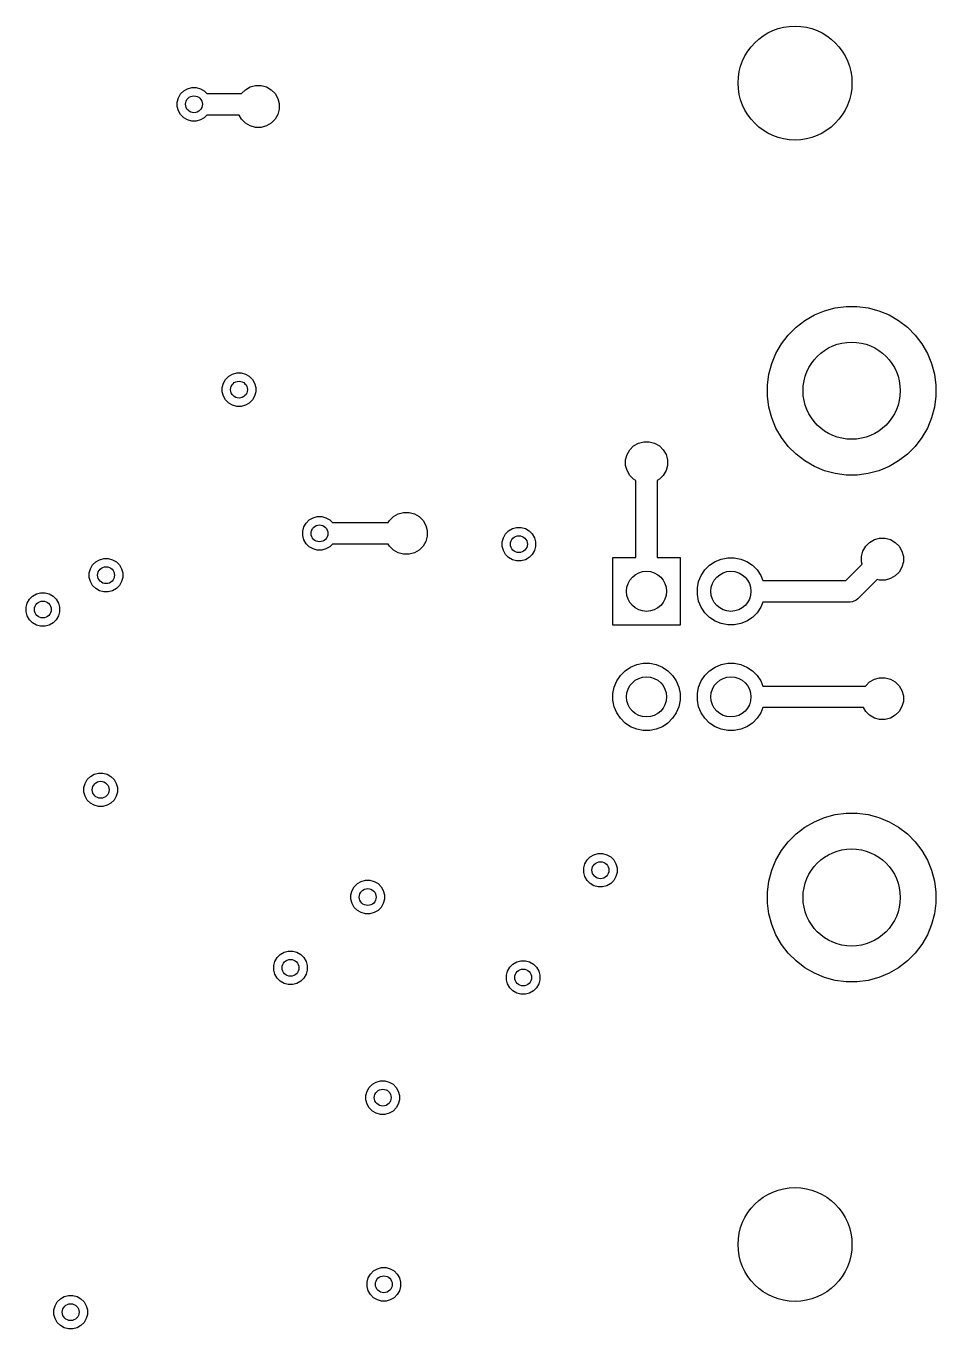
# Model space of a CAD drawing. Header units: inches. Extents: x 4.77 to 7.1, y -3.9 to -2.68.
# Drawn here: x 6.251 to 7.1, y -3.898 to -2.683 of the extents above; entities that cross this region are included whole.
import ezdxf

# ---------------------------------------------------------------- set-up
doc = ezdxf.new("R2010")
doc.units = ezdxf.units.IN
doc.header["$MEASUREMENT"] = 0
doc.layers.add('BLACK', color=250, linetype='CONTINUOUS')

msp = doc.modelspace()

# ---------------------------------------------------------------- linework, layer by layer
at = {"layer": 'BLACK', "linetype": 'CONTINUOUS'}
for p, q in [((6.3955, -2.7464), (6.3984, -2.7435)), ((6.3984, -2.7435), (6.402, -2.7415)), ((6.402, -2.7415), (6.4059, -2.7404)), ((6.4059, -2.7404), (6.4101, -2.7404)), ((6.4101, -2.7404), (6.414, -2.7415)), ((6.414, -2.7415), (6.4176, -2.7435)), ((6.4176, -2.7435), (6.4201, -2.746)), ((6.4524, -2.746), (6.456, -2.7424)), ((6.456, -2.7424), (6.4605, -2.7398)), ((6.4605, -2.7398), (6.4654, -2.7385)), ((6.4654, -2.7385), (6.4706, -2.7385)), ((6.4706, -2.7385), (6.4755, -2.7398)), ((6.4755, -2.7398), (6.48, -2.7424)), ((6.48, -2.7424), (6.4836, -2.746)), ((6.3924, -2.7539), (6.3935, -2.75)), ((6.3924, -2.7581), (6.3924, -2.7539)), ((6.3935, -2.75), (6.3955, -2.7464)), ((6.4201, -2.746), (6.4524, -2.746)), ((6.4836, -2.746), (6.4862, -2.7505)), ((6.4862, -2.7505), (6.4875, -2.7554)), ((6.4875, -2.7554), (6.4875, -2.7606)), ((6.3935, -2.762), (6.3924, -2.7581)), ((6.3955, -2.7656), (6.3935, -2.762)), ((6.3984, -2.7685), (6.3955, -2.7656)), ((6.402, -2.7705), (6.3984, -2.7685)), ((6.4176, -2.7685), (6.414, -2.7705)), ((6.4201, -2.766), (6.4176, -2.7685)), ((6.4501, -2.766), (6.4201, -2.766)), ((6.4524, -2.77), (6.4501, -2.766)), ((6.4862, -2.7655), (6.4836, -2.77)), ((6.4875, -2.7606), (6.4862, -2.7655)), ((6.4059, -2.7716), (6.402, -2.7705)), ((6.4101, -2.7716), (6.4059, -2.7716)), ((6.414, -2.7705), (6.4101, -2.7716)), ((6.456, -2.7736), (6.4524, -2.77)), ((6.4605, -2.7762), (6.456, -2.7736)), ((6.4654, -2.7775), (6.4605, -2.7762)), ((6.4706, -2.7775), (6.4654, -2.7775)), ((6.4755, -2.7762), (6.4706, -2.7775)), ((6.48, -2.7736), (6.4755, -2.7762)), ((6.4836, -2.77), (6.48, -2.7736)), ((6.9865, -2.9524), (6.996, -2.9484)), ((6.996, -2.9484), (7.006, -2.9458)), ((7.006, -2.9458), (7.0162, -2.9444)), ((7.0162, -2.9444), (7.0265, -2.9444)), ((7.0265, -2.9444), (7.0367, -2.9458)), ((7.0367, -2.9458), (7.0466, -2.9484)), ((7.0466, -2.9484), (7.0562, -2.9524)), ((6.9694, -2.9638), (6.9776, -2.9575)), ((6.9776, -2.9575), (6.9865, -2.9524)), ((7.0562, -2.9524), (7.0651, -2.9575)), ((7.0651, -2.9575), (7.0733, -2.9638)), ((6.9559, -2.9792), (6.9621, -2.9711)), ((6.9621, -2.9711), (6.9694, -2.9638)), ((7.0733, -2.9638), (7.0805, -2.9711)), ((7.0805, -2.9711), (7.0868, -2.9792)), ((6.9507, -2.9882), (6.9559, -2.9792)), ((7.0868, -2.9792), (7.092, -2.9882)), ((6.9441, -3.0076), (6.9468, -2.9977)), ((6.9468, -2.9977), (6.9507, -2.9882)), ((7.092, -2.9882), (7.0959, -2.9977)), ((7.0959, -2.9977), (7.0986, -3.0076)), ((6.4375, -3.0124), (6.4404, -3.0095)), ((6.4404, -3.0095), (6.444, -3.0075)), ((6.444, -3.0075), (6.4479, -3.0064)), ((6.4479, -3.0064), (6.4521, -3.0064)), ((6.4521, -3.0064), (6.456, -3.0075)), ((6.456, -3.0075), (6.4596, -3.0095)), ((6.4596, -3.0095), (6.4625, -3.0124)), ((6.9428, -3.0178), (6.9441, -3.0076)), ((7.0986, -3.0076), (7.0999, -3.0178)), ((6.4344, -3.0199), (6.4355, -3.016)), ((6.4344, -3.0241), (6.4344, -3.0199)), ((6.4355, -3.028), (6.4344, -3.0241)), ((6.4355, -3.016), (6.4375, -3.0124)), ((6.4625, -3.0124), (6.4645, -3.016)), ((6.4645, -3.016), (6.4656, -3.0199)), ((6.4656, -3.0241), (6.4645, -3.028)), ((6.4656, -3.0199), (6.4656, -3.0241)), ((6.9428, -3.0281), (6.9428, -3.0178)), ((7.0999, -3.0178), (7.0999, -3.0281)), ((6.4375, -3.0316), (6.4355, -3.028)), ((6.4404, -3.0345), (6.4375, -3.0316)), ((6.444, -3.0365), (6.4404, -3.0345)), ((6.4596, -3.0345), (6.456, -3.0365)), ((6.4625, -3.0316), (6.4596, -3.0345)), ((6.4645, -3.028), (6.4625, -3.0316)), ((6.9441, -3.0384), (6.9428, -3.0281)), ((7.0999, -3.0281), (7.0986, -3.0384)), ((6.4479, -3.0376), (6.444, -3.0365)), ((6.4521, -3.0376), (6.4479, -3.0376)), ((6.456, -3.0365), (6.4521, -3.0376)), ((6.9468, -3.0483), (6.9441, -3.0384)), ((6.9507, -3.0578), (6.9468, -3.0483)), ((7.0959, -3.0483), (7.092, -3.0578)), ((7.0986, -3.0384), (7.0959, -3.0483)), ((6.9559, -3.0667), (6.9507, -3.0578)), ((7.092, -3.0578), (7.0868, -3.0667)), ((6.818, -3.0744), (6.8225, -3.0718)), ((6.8225, -3.0718), (6.8274, -3.0705)), ((6.8274, -3.0705), (6.8326, -3.0705)), ((6.8326, -3.0705), (6.8375, -3.0718)), ((6.8375, -3.0718), (6.842, -3.0744)), ((6.9621, -3.0749), (6.9559, -3.0667)), ((7.0868, -3.0667), (7.0805, -3.0749)), ((6.8105, -3.0874), (6.8118, -3.0825)), ((6.8118, -3.0825), (6.8144, -3.078)), ((6.8144, -3.078), (6.818, -3.0744)), ((6.842, -3.0744), (6.8456, -3.078)), ((6.8456, -3.078), (6.8482, -3.0825)), ((6.8482, -3.0825), (6.8495, -3.0874)), ((6.9694, -3.0822), (6.9621, -3.0749)), ((6.9776, -3.0885), (6.9694, -3.0822)), ((7.0733, -3.0822), (7.0651, -3.0885)), ((7.0805, -3.0749), (7.0733, -3.0822)), ((6.8105, -3.0926), (6.8105, -3.0874)), ((6.8118, -3.0975), (6.8105, -3.0926)), ((6.8495, -3.0926), (6.8482, -3.0975)), ((6.8495, -3.0874), (6.8495, -3.0926)), ((6.9865, -3.0936), (6.9776, -3.0885)), ((6.996, -3.0976), (6.9865, -3.0936)), ((7.0562, -3.0936), (7.0466, -3.0976)), ((7.0651, -3.0885), (7.0562, -3.0936)), ((6.8144, -3.102), (6.8118, -3.0975)), ((6.818, -3.1056), (6.8144, -3.102)), ((6.82, -3.1068), (6.818, -3.1056)), ((6.82, -3.1785), (6.82, -3.1068)), ((6.842, -3.1056), (6.84, -3.1068)), ((6.84, -3.1068), (6.84, -3.1785)), ((6.8456, -3.102), (6.842, -3.1056)), ((6.8482, -3.0975), (6.8456, -3.102)), ((7.006, -3.1002), (6.996, -3.0976)), ((7.0162, -3.1016), (7.006, -3.1002)), ((7.0265, -3.1016), (7.0162, -3.1016)), ((7.0367, -3.1002), (7.0265, -3.1016)), ((7.0466, -3.0976), (7.0367, -3.1002)), ((6.5125, -3.1464), (6.5154, -3.1435)), ((6.5154, -3.1435), (6.519, -3.1415)), ((6.519, -3.1415), (6.5229, -3.1404)), ((6.5229, -3.1404), (6.5271, -3.1404)), ((6.5271, -3.1404), (6.531, -3.1415)), ((6.531, -3.1415), (6.5346, -3.1435)), ((6.5346, -3.1435), (6.5371, -3.146)), ((6.5892, -3.146), (6.5904, -3.144)), ((6.5904, -3.144), (6.594, -3.1404)), ((6.594, -3.1404), (6.5985, -3.1378)), ((6.5985, -3.1378), (6.6034, -3.1365)), ((6.6034, -3.1365), (6.6086, -3.1365)), ((6.6086, -3.1365), (6.6135, -3.1378)), ((6.6135, -3.1378), (6.618, -3.1404)), ((6.618, -3.1404), (6.6216, -3.144)), ((6.6216, -3.144), (6.6242, -3.1485)), ((6.5094, -3.1539), (6.5105, -3.15)), ((6.5094, -3.1581), (6.5094, -3.1539)), ((6.5105, -3.15), (6.5125, -3.1464)), ((6.5371, -3.146), (6.5892, -3.146)), ((6.6242, -3.1485), (6.6255, -3.1534)), ((6.6255, -3.1534), (6.6255, -3.1586)), ((6.6965, -3.16), (6.6985, -3.1564)), ((6.6985, -3.1564), (6.7014, -3.1535)), ((6.7014, -3.1535), (6.705, -3.1515)), ((6.705, -3.1515), (6.7089, -3.1504)), ((6.7089, -3.1504), (6.7131, -3.1504)), ((6.7131, -3.1504), (6.717, -3.1515)), ((6.717, -3.1515), (6.7206, -3.1535)), ((6.7206, -3.1535), (6.7235, -3.1564)), ((6.7235, -3.1564), (6.7255, -3.16)), ((6.5105, -3.162), (6.5094, -3.1581)), ((6.5125, -3.1656), (6.5105, -3.162)), ((6.5154, -3.1685), (6.5125, -3.1656)), ((6.519, -3.1705), (6.5154, -3.1685)), ((6.5346, -3.1685), (6.531, -3.1705)), ((6.5371, -3.166), (6.5346, -3.1685)), ((6.5892, -3.166), (6.5371, -3.166)), ((6.5904, -3.168), (6.5892, -3.166)), ((6.594, -3.1716), (6.5904, -3.168)), ((6.6216, -3.168), (6.618, -3.1716)), ((6.6242, -3.1635), (6.6216, -3.168)), ((6.6255, -3.1586), (6.6242, -3.1635)), ((6.6954, -3.1639), (6.6965, -3.16)), ((6.6954, -3.1681), (6.6954, -3.1639)), ((6.6965, -3.172), (6.6954, -3.1681)), ((6.7255, -3.16), (6.7266, -3.1639)), ((6.7266, -3.1681), (6.7255, -3.172)), ((6.7266, -3.1639), (6.7266, -3.1681)), ((7.0318, -3.1725), (7.0344, -3.168)), ((7.0344, -3.168), (7.038, -3.1644)), ((7.038, -3.1644), (7.0425, -3.1618)), ((7.0425, -3.1618), (7.0474, -3.1605)), ((7.0474, -3.1605), (7.0526, -3.1605)), ((7.0526, -3.1605), (7.0575, -3.1618)), ((7.0575, -3.1618), (7.062, -3.1644)), ((7.062, -3.1644), (7.0656, -3.168)), ((7.0656, -3.168), (7.0682, -3.1725)), ((6.3164, -3.1825), (6.32, -3.1805)), ((6.32, -3.1805), (6.3239, -3.1794)), ((6.3239, -3.1794), (6.3281, -3.1794)), ((6.3281, -3.1794), (6.332, -3.1805)), ((6.332, -3.1805), (6.3356, -3.1825)), ((6.5229, -3.1716), (6.519, -3.1705)), ((6.5271, -3.1716), (6.5229, -3.1716)), ((6.531, -3.1705), (6.5271, -3.1716)), ((6.5985, -3.1742), (6.594, -3.1716)), ((6.6034, -3.1755), (6.5985, -3.1742)), ((6.6086, -3.1755), (6.6034, -3.1755)), ((6.6135, -3.1742), (6.6086, -3.1755)), ((6.618, -3.1716), (6.6135, -3.1742)), ((6.6985, -3.1756), (6.6965, -3.172)), ((6.7014, -3.1785), (6.6985, -3.1756)), ((6.705, -3.1805), (6.7014, -3.1785)), ((6.7089, -3.1816), (6.705, -3.1805)), ((6.7131, -3.1816), (6.7089, -3.1816)), ((6.717, -3.1805), (6.7131, -3.1816)), ((6.7206, -3.1785), (6.717, -3.1805)), ((6.7235, -3.1756), (6.7206, -3.1785)), ((6.7255, -3.172), (6.7235, -3.1756)), ((6.7985, -3.2415), (6.7985, -3.1785)), ((6.7985, -3.1785), (6.82, -3.1785)), ((6.84, -3.1785), (6.8615, -3.1785)), ((6.8615, -3.1785), (6.8615, -3.2415)), ((6.8939, -3.1822), (6.8996, -3.1799)), ((6.8996, -3.1799), (6.9057, -3.1787)), ((6.9057, -3.1787), (6.9118, -3.1787)), ((6.9118, -3.1787), (6.9179, -3.1799)), ((6.9179, -3.1799), (6.9236, -3.1822)), ((7.0305, -3.1774), (7.0318, -3.1725)), ((7.0305, -3.1826), (7.0305, -3.1774)), ((7.0682, -3.1725), (7.0695, -3.1774)), ((7.0695, -3.1774), (7.0695, -3.1826)), ((6.3104, -3.1929), (6.3115, -3.189)), ((6.3104, -3.1971), (6.3104, -3.1929)), ((6.3115, -3.189), (6.3135, -3.1854)), ((6.3135, -3.1854), (6.3164, -3.1825)), ((6.3356, -3.1825), (6.3385, -3.1854)), ((6.3385, -3.1854), (6.3405, -3.189)), ((6.3405, -3.189), (6.3416, -3.1929)), ((6.3416, -3.1929), (6.3416, -3.1971)), ((6.881, -3.1952), (6.8844, -3.19)), ((6.8844, -3.19), (6.8888, -3.1857)), ((6.8888, -3.1857), (6.8939, -3.1822)), ((6.9236, -3.1822), (6.9287, -3.1857)), ((6.9287, -3.1857), (6.9331, -3.19)), ((6.9331, -3.19), (6.9365, -3.1952)), ((7.0159, -3.2), (7.0311, -3.1848)), ((7.0311, -3.1848), (7.0305, -3.1826)), ((7.0656, -3.192), (7.062, -3.1956)), ((7.0682, -3.1875), (7.0656, -3.192)), ((7.0695, -3.1826), (7.0682, -3.1875)), ((6.3115, -3.201), (6.3104, -3.1971)), ((6.3135, -3.2046), (6.3115, -3.201)), ((6.3164, -3.2075), (6.3135, -3.2046)), ((6.3385, -3.2046), (6.3356, -3.2075)), ((6.3405, -3.201), (6.3385, -3.2046)), ((6.3416, -3.1971), (6.3405, -3.201)), ((6.8774, -3.2069), (6.8786, -3.2009)), ((6.8786, -3.2009), (6.881, -3.1952)), ((6.9365, -3.1952), (6.9385, -3.2)), ((6.9385, -3.2), (7.0159, -3.2)), ((7.0452, -3.1989), (7.0271, -3.2171)), ((7.0474, -3.1995), (7.0452, -3.1989)), ((7.0526, -3.1995), (7.0474, -3.1995)), ((7.0575, -3.1982), (7.0526, -3.1995)), ((7.062, -3.1956), (7.0575, -3.1982)), ((6.2525, -3.221), (6.2545, -3.2174)), ((6.2545, -3.2174), (6.2574, -3.2145)), ((6.2574, -3.2145), (6.261, -3.2125)), ((6.261, -3.2125), (6.2649, -3.2114)), ((6.2649, -3.2114), (6.2691, -3.2114)), ((6.2691, -3.2114), (6.273, -3.2125)), ((6.273, -3.2125), (6.2766, -3.2145)), ((6.2766, -3.2145), (6.2795, -3.2174)), ((6.2795, -3.2174), (6.2815, -3.221)), ((6.32, -3.2095), (6.3164, -3.2075)), ((6.3239, -3.2106), (6.32, -3.2095)), ((6.3281, -3.2106), (6.3239, -3.2106)), ((6.332, -3.2095), (6.3281, -3.2106)), ((6.3356, -3.2075), (6.332, -3.2095)), ((6.8774, -3.2131), (6.8774, -3.2069)), ((6.8786, -3.2191), (6.8774, -3.2131)), ((7.0256, -3.2183), (7.022, -3.2198)), ((7.0271, -3.2171), (7.0256, -3.2183)), ((7.0256, -3.2183), (7.0256, -3.2183)), ((6.2514, -3.2249), (6.2525, -3.221)), ((6.2514, -3.2291), (6.2514, -3.2249)), ((6.2525, -3.233), (6.2514, -3.2291)), ((6.2815, -3.221), (6.2826, -3.2249)), ((6.2826, -3.2291), (6.2815, -3.233)), ((6.2826, -3.2249), (6.2826, -3.2291)), ((6.881, -3.2248), (6.8786, -3.2191)), ((6.8844, -3.23), (6.881, -3.2248)), ((6.8888, -3.2343), (6.8844, -3.23)), ((6.9331, -3.23), (6.9287, -3.2343)), ((6.9365, -3.2248), (6.9331, -3.23)), ((6.9385, -3.22), (6.9365, -3.2248)), ((7.02, -3.22), (6.9385, -3.22)), ((7.022, -3.2198), (7.02, -3.22)), ((6.2545, -3.2366), (6.2525, -3.233)), ((6.2574, -3.2395), (6.2545, -3.2366)), ((6.261, -3.2415), (6.2574, -3.2395)), ((6.2649, -3.2426), (6.261, -3.2415)), ((6.2691, -3.2426), (6.2649, -3.2426)), ((6.273, -3.2415), (6.2691, -3.2426)), ((6.2766, -3.2395), (6.273, -3.2415)), ((6.2795, -3.2366), (6.2766, -3.2395)), ((6.2815, -3.233), (6.2795, -3.2366)), ((6.8615, -3.2415), (6.7985, -3.2415)), ((6.8939, -3.2378), (6.8888, -3.2343)), ((6.8996, -3.2401), (6.8939, -3.2378)), ((6.9057, -3.2413), (6.8996, -3.2401)), ((6.9118, -3.2413), (6.9057, -3.2413)), ((6.9179, -3.2401), (6.9118, -3.2413)), ((6.9236, -3.2378), (6.9179, -3.2401)), ((6.9287, -3.2343), (6.9236, -3.2378)), ((6.8152, -3.2806), (6.8209, -3.2783)), ((6.8209, -3.2783), (6.8269, -3.2771)), ((6.8269, -3.2771), (6.8331, -3.2771)), ((6.8331, -3.2771), (6.8391, -3.2783)), ((6.8391, -3.2783), (6.8448, -3.2806)), ((6.8939, -3.2806), (6.8996, -3.2783)), ((6.8996, -3.2783), (6.9057, -3.2771)), ((6.9057, -3.2771), (6.9118, -3.2771)), ((6.9118, -3.2771), (6.9179, -3.2783)), ((6.9179, -3.2783), (6.9236, -3.2806)), ((6.8022, -3.2936), (6.8057, -3.2884)), ((6.8057, -3.2884), (6.81, -3.2841)), ((6.81, -3.2841), (6.8152, -3.2806)), ((6.8448, -3.2806), (6.85, -3.2841)), ((6.85, -3.2841), (6.8543, -3.2884)), ((6.8543, -3.2884), (6.8578, -3.2936)), ((6.881, -3.2936), (6.8844, -3.2884)), ((6.8844, -3.2884), (6.8888, -3.2841)), ((6.8888, -3.2841), (6.8939, -3.2806)), ((6.9236, -3.2806), (6.9287, -3.2841)), ((6.9287, -3.2841), (6.9331, -3.2884)), ((6.9331, -3.2884), (6.9365, -3.2936)), ((7.0425, -3.2918), (7.0474, -3.2905)), ((7.0474, -3.2905), (7.0526, -3.2905)), ((7.0526, -3.2905), (7.0575, -3.2918)), ((6.7987, -3.3053), (6.7999, -3.2993)), ((6.7999, -3.2993), (6.8022, -3.2936)), ((6.8578, -3.2936), (6.8601, -3.2993)), ((6.8601, -3.2993), (6.8613, -3.3053)), ((6.8774, -3.3053), (6.8786, -3.2993)), ((6.8786, -3.2993), (6.881, -3.2936)), ((6.9365, -3.2936), (6.9385, -3.2984)), ((6.9385, -3.2984), (7.0341, -3.2984)), ((7.0341, -3.2984), (7.0344, -3.298)), ((7.0344, -3.298), (7.038, -3.2944)), ((7.038, -3.2944), (7.0425, -3.2918)), ((7.0575, -3.2918), (7.062, -3.2944)), ((7.062, -3.2944), (7.0656, -3.298)), ((7.0656, -3.298), (7.0682, -3.3025)), ((7.0682, -3.3025), (7.0695, -3.3074)), ((6.7987, -3.3115), (6.7987, -3.3053)), ((6.7999, -3.3176), (6.7987, -3.3115)), ((6.8613, -3.3115), (6.8601, -3.3176)), ((6.8613, -3.3053), (6.8613, -3.3115)), ((6.8774, -3.3115), (6.8774, -3.3053)), ((6.8786, -3.3176), (6.8774, -3.3115)), ((7.0695, -3.3126), (7.0682, -3.3175)), ((7.0695, -3.3074), (7.0695, -3.3126)), ((6.8022, -3.3233), (6.7999, -3.3176)), ((6.8057, -3.3284), (6.8022, -3.3233)), ((6.8578, -3.3233), (6.8543, -3.3284)), ((6.8601, -3.3176), (6.8578, -3.3233)), ((6.881, -3.3233), (6.8786, -3.3176)), ((6.8844, -3.3284), (6.881, -3.3233)), ((6.9365, -3.3233), (6.9331, -3.3284)), ((6.9385, -3.3184), (6.9365, -3.3233)), ((7.0323, -3.3184), (6.9385, -3.3184)), ((7.0344, -3.322), (7.0323, -3.3184)), ((7.038, -3.3256), (7.0344, -3.322)), ((7.0425, -3.3282), (7.038, -3.3256)), ((7.062, -3.3256), (7.0575, -3.3282)), ((7.0656, -3.322), (7.062, -3.3256)), ((7.0682, -3.3175), (7.0656, -3.322)), ((6.81, -3.3328), (6.8057, -3.3284)), ((6.8152, -3.3362), (6.81, -3.3328)), ((6.8209, -3.3386), (6.8152, -3.3362)), ((6.8269, -3.3398), (6.8209, -3.3386)), ((6.8331, -3.3398), (6.8269, -3.3398)), ((6.8391, -3.3386), (6.8331, -3.3398)), ((6.8448, -3.3362), (6.8391, -3.3386)), ((6.85, -3.3328), (6.8448, -3.3362)), ((6.8543, -3.3284), (6.85, -3.3328)), ((6.8888, -3.3328), (6.8844, -3.3284)), ((6.8939, -3.3362), (6.8888, -3.3328)), ((6.8996, -3.3386), (6.8939, -3.3362)), ((6.9057, -3.3398), (6.8996, -3.3386)), ((6.9118, -3.3398), (6.9057, -3.3398)), ((6.9179, -3.3386), (6.9118, -3.3398)), ((6.9236, -3.3362), (6.9179, -3.3386)), ((6.9287, -3.3328), (6.9236, -3.3362)), ((6.9331, -3.3284), (6.9287, -3.3328)), ((7.0474, -3.3295), (7.0425, -3.3282)), ((7.0526, -3.3295), (7.0474, -3.3295)), ((7.0575, -3.3282), (7.0526, -3.3295)), ((6.3065, -3.389), (6.3085, -3.3854)), ((6.3085, -3.3854), (6.3114, -3.3825)), ((6.3114, -3.3825), (6.315, -3.3805)), ((6.315, -3.3805), (6.3189, -3.3794)), ((6.3189, -3.3794), (6.3231, -3.3794)), ((6.3231, -3.3794), (6.327, -3.3805)), ((6.327, -3.3805), (6.3306, -3.3825)), ((6.3306, -3.3825), (6.3335, -3.3854)), ((6.3335, -3.3854), (6.3355, -3.389)), ((6.3054, -3.3929), (6.3065, -3.389)), ((6.3054, -3.3971), (6.3054, -3.3929)), ((6.3065, -3.401), (6.3054, -3.3971)), ((6.3355, -3.389), (6.3366, -3.3929)), ((6.3366, -3.3971), (6.3355, -3.401)), ((6.3366, -3.3929), (6.3366, -3.3971)), ((6.3085, -3.4046), (6.3065, -3.401)), ((6.3114, -3.4075), (6.3085, -3.4046)), ((6.315, -3.4095), (6.3114, -3.4075)), ((6.3189, -3.4106), (6.315, -3.4095)), ((6.3231, -3.4106), (6.3189, -3.4106)), ((6.327, -3.4095), (6.3231, -3.4106)), ((6.3306, -3.4075), (6.327, -3.4095)), ((6.3335, -3.4046), (6.3306, -3.4075)), ((6.3355, -3.401), (6.3335, -3.4046)), ((6.9776, -3.43), (6.9865, -3.4248)), ((6.9865, -3.4248), (6.996, -3.4209)), ((6.996, -3.4209), (7.006, -3.4182)), ((7.006, -3.4182), (7.0162, -3.4169)), ((7.0162, -3.4169), (7.0265, -3.4169)), ((7.0265, -3.4169), (7.0367, -3.4182)), ((7.0367, -3.4182), (7.0466, -3.4209)), ((7.0466, -3.4209), (7.0562, -3.4248)), ((7.0562, -3.4248), (7.0651, -3.43)), ((6.9621, -3.4435), (6.9694, -3.4362)), ((6.9694, -3.4362), (6.9776, -3.43)), ((7.0651, -3.43), (7.0733, -3.4362)), ((7.0733, -3.4362), (7.0805, -3.4435)), ((6.9559, -3.4517), (6.9621, -3.4435)), ((7.0805, -3.4435), (7.0868, -3.4517)), ((6.7725, -3.464), (6.7745, -3.4604)), ((6.7745, -3.4604), (6.7774, -3.4575)), ((6.7774, -3.4575), (6.781, -3.4555)), ((6.781, -3.4555), (6.7849, -3.4544)), ((6.7849, -3.4544), (6.7891, -3.4544)), ((6.7891, -3.4544), (6.793, -3.4555)), ((6.793, -3.4555), (6.7966, -3.4575)), ((6.7966, -3.4575), (6.7995, -3.4604)), ((6.7995, -3.4604), (6.8015, -3.464)), ((6.9468, -3.4701), (6.9507, -3.4606)), ((6.9507, -3.4606), (6.9559, -3.4517)), ((7.0868, -3.4517), (7.092, -3.4606)), ((7.092, -3.4606), (7.0959, -3.4701)), ((6.7714, -3.4679), (6.7725, -3.464)), ((6.7714, -3.4721), (6.7714, -3.4679)), ((6.7725, -3.476), (6.7714, -3.4721)), ((6.8015, -3.464), (6.8026, -3.4679)), ((6.8026, -3.4721), (6.8015, -3.476)), ((6.8026, -3.4679), (6.8026, -3.4721)), ((6.9441, -3.4801), (6.9468, -3.4701)), ((7.0959, -3.4701), (7.0986, -3.4801)), ((6.5555, -3.489), (6.5575, -3.4854)), ((6.5575, -3.4854), (6.5604, -3.4825)), ((6.5604, -3.4825), (6.564, -3.4805)), ((6.564, -3.4805), (6.5679, -3.4794)), ((6.5679, -3.4794), (6.5721, -3.4794)), ((6.5721, -3.4794), (6.576, -3.4805)), ((6.576, -3.4805), (6.5796, -3.4825)), ((6.5796, -3.4825), (6.5825, -3.4854)), ((6.5825, -3.4854), (6.5845, -3.489)), ((6.7745, -3.4796), (6.7725, -3.476)), ((6.7774, -3.4825), (6.7745, -3.4796)), ((6.781, -3.4845), (6.7774, -3.4825)), ((6.7849, -3.4856), (6.781, -3.4845)), ((6.7891, -3.4856), (6.7849, -3.4856)), ((6.793, -3.4845), (6.7891, -3.4856)), ((6.7966, -3.4825), (6.793, -3.4845)), ((6.7995, -3.4796), (6.7966, -3.4825)), ((6.8015, -3.476), (6.7995, -3.4796)), ((6.9428, -3.4903), (6.9441, -3.4801)), ((7.0986, -3.4801), (7.0999, -3.4903)), ((6.5544, -3.4929), (6.5555, -3.489)), ((6.5544, -3.4971), (6.5544, -3.4929)), ((6.5555, -3.501), (6.5544, -3.4971)), ((6.5845, -3.489), (6.5856, -3.4929)), ((6.5856, -3.4971), (6.5845, -3.501)), ((6.5856, -3.4929), (6.5856, -3.4971)), ((6.9428, -3.5006), (6.9428, -3.4903)), ((7.0999, -3.4903), (7.0999, -3.5006)), ((6.5575, -3.5046), (6.5555, -3.501)), ((6.5604, -3.5075), (6.5575, -3.5046)), ((6.564, -3.5095), (6.5604, -3.5075)), ((6.5679, -3.5106), (6.564, -3.5095)), ((6.576, -3.5095), (6.5721, -3.5106)), ((6.5796, -3.5075), (6.576, -3.5095)), ((6.5825, -3.5046), (6.5796, -3.5075)), ((6.5845, -3.501), (6.5825, -3.5046)), ((6.9441, -3.5108), (6.9428, -3.5006)), ((7.0999, -3.5006), (7.0986, -3.5108)), ((6.5721, -3.5106), (6.5679, -3.5106)), ((6.9468, -3.5207), (6.9441, -3.5108)), ((6.9507, -3.5303), (6.9468, -3.5207)), ((7.0959, -3.5207), (7.092, -3.5303)), ((7.0986, -3.5108), (7.0959, -3.5207)), ((6.9559, -3.5392), (6.9507, -3.5303)), ((7.092, -3.5303), (7.0868, -3.5392)), ((6.4884, -3.5485), (6.492, -3.5465)), ((6.492, -3.5465), (6.4959, -3.5454)), ((6.4959, -3.5454), (6.5001, -3.5454)), ((6.5001, -3.5454), (6.504, -3.5465)), ((6.504, -3.5465), (6.5076, -3.5485)), ((6.9621, -3.5474), (6.9559, -3.5392)), ((7.0868, -3.5392), (7.0805, -3.5474)), ((6.4824, -3.5589), (6.4835, -3.555)), ((6.4835, -3.555), (6.4855, -3.5514)), ((6.4855, -3.5514), (6.4884, -3.5485)), ((6.5076, -3.5485), (6.5105, -3.5514)), ((6.5105, -3.5514), (6.5125, -3.555)), ((6.5125, -3.555), (6.5136, -3.5589)), ((6.7025, -3.5604), (6.7054, -3.5575)), ((6.7054, -3.5575), (6.709, -3.5555)), ((6.709, -3.5555), (6.7129, -3.5544)), ((6.7129, -3.5544), (6.7171, -3.5544)), ((6.7171, -3.5544), (6.721, -3.5555)), ((6.721, -3.5555), (6.7246, -3.5575)), ((6.7246, -3.5575), (6.7275, -3.5604)), ((6.9694, -3.5546), (6.9621, -3.5474)), ((6.9776, -3.5609), (6.9694, -3.5546)), ((7.0733, -3.5546), (7.0651, -3.5609)), ((7.0805, -3.5474), (7.0733, -3.5546)), ((6.4824, -3.5631), (6.4824, -3.5589)), ((6.4835, -3.567), (6.4824, -3.5631)), ((6.4855, -3.5706), (6.4835, -3.567)), ((6.4884, -3.5735), (6.4855, -3.5706)), ((6.5105, -3.5706), (6.5076, -3.5735)), ((6.5125, -3.567), (6.5105, -3.5706)), ((6.5136, -3.5631), (6.5125, -3.567)), ((6.5136, -3.5589), (6.5136, -3.5631)), ((6.6994, -3.5679), (6.7005, -3.564)), ((6.6994, -3.5721), (6.6994, -3.5679)), ((6.7005, -3.564), (6.7025, -3.5604)), ((6.7275, -3.5604), (6.7295, -3.564)), ((6.7295, -3.564), (6.7306, -3.5679)), ((6.7306, -3.5679), (6.7306, -3.5721)), ((6.9865, -3.5661), (6.9776, -3.5609)), ((6.996, -3.57), (6.9865, -3.5661)), ((7.006, -3.5727), (6.996, -3.57)), ((7.0466, -3.57), (7.0367, -3.5727)), ((7.0562, -3.5661), (7.0466, -3.57)), ((7.0651, -3.5609), (7.0562, -3.5661)), ((6.492, -3.5755), (6.4884, -3.5735)), ((6.4959, -3.5766), (6.492, -3.5755)), ((6.5001, -3.5766), (6.4959, -3.5766)), ((6.504, -3.5755), (6.5001, -3.5766)), ((6.5076, -3.5735), (6.504, -3.5755)), ((6.7005, -3.576), (6.6994, -3.5721)), ((6.7025, -3.5796), (6.7005, -3.576)), ((6.7054, -3.5825), (6.7025, -3.5796)), ((6.709, -3.5845), (6.7054, -3.5825)), ((6.7246, -3.5825), (6.721, -3.5845)), ((6.7275, -3.5796), (6.7246, -3.5825)), ((6.7295, -3.576), (6.7275, -3.5796)), ((6.7306, -3.5721), (6.7295, -3.576)), ((7.0162, -3.574), (7.006, -3.5727)), ((7.0265, -3.574), (7.0162, -3.574)), ((7.0367, -3.5727), (7.0265, -3.574)), ((6.7129, -3.5856), (6.709, -3.5845)), ((6.7171, -3.5856), (6.7129, -3.5856)), ((6.721, -3.5845), (6.7171, -3.5856)), ((6.5744, -3.6695), (6.578, -3.6675)), ((6.578, -3.6675), (6.5819, -3.6664)), ((6.5819, -3.6664), (6.5861, -3.6664)), ((6.5861, -3.6664), (6.59, -3.6675)), ((6.59, -3.6675), (6.5936, -3.6695)), ((6.5684, -3.6799), (6.5695, -3.676)), ((6.5684, -3.6841), (6.5684, -3.6799)), ((6.5695, -3.676), (6.5715, -3.6724)), ((6.5715, -3.6724), (6.5744, -3.6695)), ((6.5936, -3.6695), (6.5965, -3.6724)), ((6.5965, -3.6724), (6.5985, -3.676)), ((6.5985, -3.676), (6.5996, -3.6799)), ((6.5996, -3.6799), (6.5996, -3.6841)), ((6.5695, -3.688), (6.5684, -3.6841)), ((6.5715, -3.6916), (6.5695, -3.688)), ((6.5744, -3.6945), (6.5715, -3.6916)), ((6.5965, -3.6916), (6.5936, -3.6945)), ((6.5985, -3.688), (6.5965, -3.6916)), ((6.5996, -3.6841), (6.5985, -3.688)), ((6.578, -3.6965), (6.5744, -3.6945)), ((6.5819, -3.6976), (6.578, -3.6965)), ((6.5861, -3.6976), (6.5819, -3.6976)), ((6.59, -3.6965), (6.5861, -3.6976)), ((6.5936, -3.6945), (6.59, -3.6965)), ((6.5694, -3.8539), (6.5705, -3.85)), ((6.5705, -3.85), (6.5725, -3.8464)), ((6.5725, -3.8464), (6.5754, -3.8435)), ((6.5754, -3.8435), (6.579, -3.8415)), ((6.579, -3.8415), (6.5829, -3.8404)), ((6.5829, -3.8404), (6.5871, -3.8404)), ((6.5871, -3.8404), (6.591, -3.8415)), ((6.591, -3.8415), (6.5946, -3.8435)), ((6.5946, -3.8435), (6.5975, -3.8464)), ((6.5975, -3.8464), (6.5995, -3.85)), ((6.5995, -3.85), (6.6006, -3.8539)), ((6.5694, -3.8581), (6.5694, -3.8539)), ((6.5705, -3.862), (6.5694, -3.8581)), ((6.5725, -3.8656), (6.5705, -3.862)), ((6.5995, -3.862), (6.5975, -3.8656)), ((6.6006, -3.8581), (6.5995, -3.862)), ((6.6006, -3.8539), (6.6006, -3.8581)), ((6.2785, -3.876), (6.2805, -3.8724)), ((6.2805, -3.8724), (6.2834, -3.8695)), ((6.2834, -3.8695), (6.287, -3.8675)), ((6.287, -3.8675), (6.2909, -3.8664)), ((6.2909, -3.8664), (6.2951, -3.8664)), ((6.2951, -3.8664), (6.299, -3.8675)), ((6.299, -3.8675), (6.3026, -3.8695)), ((6.3026, -3.8695), (6.3055, -3.8724)), ((6.3055, -3.8724), (6.3075, -3.876)), ((6.5754, -3.8685), (6.5725, -3.8656)), ((6.579, -3.8705), (6.5754, -3.8685)), ((6.5829, -3.8716), (6.579, -3.8705)), ((6.5871, -3.8716), (6.5829, -3.8716)), ((6.591, -3.8705), (6.5871, -3.8716)), ((6.5946, -3.8685), (6.591, -3.8705)), ((6.5975, -3.8656), (6.5946, -3.8685)), ((6.2774, -3.8799), (6.2785, -3.876)), ((6.2774, -3.8841), (6.2774, -3.8799)), ((6.2785, -3.888), (6.2774, -3.8841)), ((6.3075, -3.876), (6.3086, -3.8799)), ((6.3086, -3.8841), (6.3075, -3.888)), ((6.3086, -3.8799), (6.3086, -3.8841)), ((6.2805, -3.8916), (6.2785, -3.888)), ((6.2834, -3.8945), (6.2805, -3.8916)), ((6.287, -3.8965), (6.2834, -3.8945)), ((6.2909, -3.8976), (6.287, -3.8965)), ((6.2951, -3.8976), (6.2909, -3.8976)), ((6.299, -3.8965), (6.2951, -3.8976)), ((6.3026, -3.8945), (6.299, -3.8965)), ((6.3055, -3.8916), (6.3026, -3.8945)), ((6.3075, -3.888), (6.3055, -3.8916))]:
    msp.add_line(p, q, dxfattribs=at)
at = {"layer": 'BLACK'}
for centre, radius in [((6.9685, -2.7362), 0.0531), ((6.9685, -2.7362), 0.0531), ((6.408, -2.756), 0.00787), ((7.0213, -3.023), 0.0453), ((6.45, -3.022), 0.00787), ((6.525, -3.156), 0.00787), ((6.711, -3.166), 0.00787), ((6.326, -3.195), 0.00787), ((6.83, -3.21), 0.0187), ((6.9087, -3.21), 0.0187), ((6.267, -3.227), 0.00787), ((6.83, -3.3084), 0.0187), ((6.9087, -3.3084), 0.0187), ((6.321, -3.395), 0.00787), ((7.0213, -3.4954), 0.0453), ((6.787, -3.47), 0.00787), ((6.57, -3.495), 0.00787), ((6.498, -3.561), 0.00787), ((6.715, -3.57), 0.00787), ((6.584, -3.682), 0.00787), ((6.9685, -3.8189), 0.0531), ((6.9685, -3.8189), 0.0531), ((6.585, -3.856), 0.00787), ((6.293, -3.882), 0.00787)]:
    msp.add_circle(centre, radius, dxfattribs=at)
at = {"layer": 'WHITE'}
for centre, radius in [((6.408, -2.756), 0.00787), ((7.0213, -3.023), 0.0453), ((6.45, -3.022), 0.00787), ((6.525, -3.156), 0.00787), ((6.711, -3.166), 0.00787), ((6.326, -3.195), 0.00787), ((6.83, -3.21), 0.0187), ((6.9087, -3.21), 0.0187), ((6.267, -3.227), 0.00787), ((6.83, -3.3084), 0.0187), ((6.9087, -3.3084), 0.0187), ((6.321, -3.395), 0.00787), ((7.0213, -3.4954), 0.0453), ((6.787, -3.47), 0.00787), ((6.57, -3.495), 0.00787), ((6.498, -3.561), 0.00787), ((6.715, -3.57), 0.00787), ((6.584, -3.682), 0.00787), ((6.585, -3.856), 0.00787), ((6.293, -3.882), 0.00787)]:
    msp.add_circle(centre, radius, dxfattribs=at)

doc.saveas('drawing.dxf')
